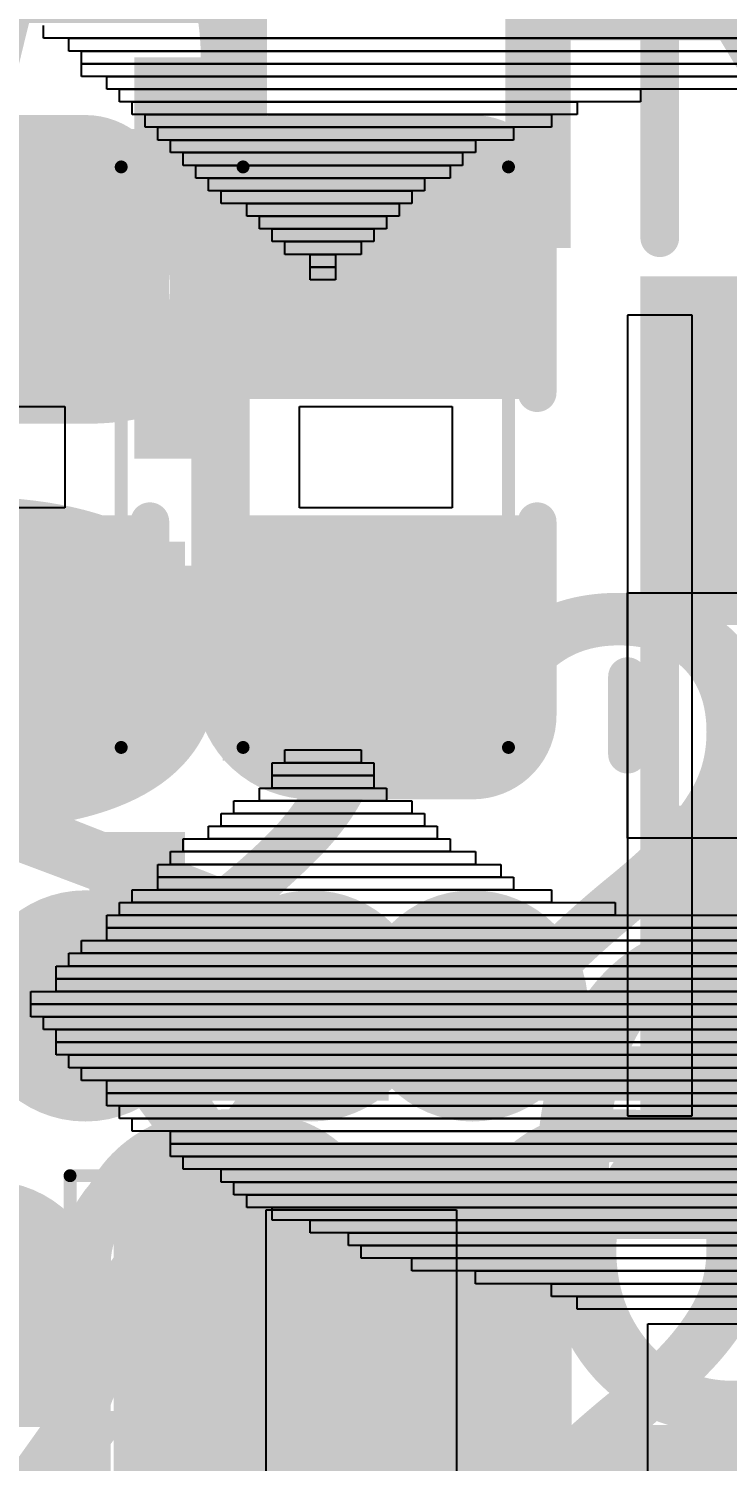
# Model space of a CAD drawing. Header units: inches. Extents: x -2.12 to 4.45, y -3.15 to 1.57.
# Drawn here: x 1.394 to 1.5023, y -1.2962 to -1.0742 of the extents above; entities that cross this region are included whole.
import ezdxf

# ---------------------------------------------------------------- set-up
doc = ezdxf.new("R2010")
doc.units = ezdxf.units.IN
doc.header["$MEASUREMENT"] = 0
for name, color, linetype in [('Bottom', 5, 'Continuous'), ('Bottom Solder', 6, 'Continuous'), ('bPlace', 56, 'Continuous'), ('Measures', 56, 'Continuous'), ('tDocu', 76, 'Continuous'), ('Top', 1, 'Continuous'), ('Top Glue Points', 56, 'Continuous'), ('Top Paste', 8, 'Continuous'), ('Top Solder', 216, 'Continuous'), ('Top Value', 56, 'Continuous'), ('tPlace', 56, 'Continuous'), ('Via Holes', 16, 'Continuous')]:
    doc.layers.add(name, color=color, linetype=linetype)
doc.styles.add('Arial', font='', dxfattribs={"height": 0.2})
doc.styles.add('Courier New', font='', dxfattribs={"height": 0.2})
doc.styles.get('Arial').set_extended_font_data('Arial')
doc.styles.get('Courier New').set_extended_font_data('Courier New')

# ---------------------------------------------------------------- blocks, each defined once
blk = doc.blocks.new('SMD3225_3_2X2_5X0_7_MTC_L_43')
at = {"layer": 'Measures', "style": 'Courier New'}
for s, p in [('Inner Pad Padstyle: RX47Y-4D0T', (-0.666, -0.315)), ('Outer Pad Padstyle: RX47Y59D0T', (-0.659, -0.415)), ('Alternate 1 Padstyle: OX60Y90D30P', (-0.712, -0.515)), ('Alternate 2 Padstyle: OX90Y60D30P', (-0.712, -0.615))]:
    blk.add_text(s, height=0.0775, dxfattribs=at).set_placement(p)
blk = doc.blocks.new('CONN_QTH_030_02_L_D_A_K_FR_S00_72')
at = {"layer": 'Measures', "style": 'Courier New'}
for s, p in [('1st Center Padstyle: RX185Y25D0T', (-0.697, -1.057)), ('2nd Center Padstyle: RX100Y25D0T', (-0.704, -1.132)), ('Keying Padstyle: EX60Y60D40P', (-0.613, -1.207)), ('Alt 1 Padstyle: EX40Y40D40P', (-0.583, -1.282))]:
    blk.add_text(s, height=0.0775, dxfattribs=at).set_placement(p)
blk = doc.blocks.new('IND_VLS3012HBX_3R3M_TDK_L_94')
at = {"layer": 'Top'}
for points in [[(-0.064, -0.06), (-0.064, 0.06), (-0.018, 0.06), (-0.018, -0.06)], [(0.018, -0.06), (0.018, 0.06), (0.064, 0.06), (0.064, -0.06)]]:
    blk.add_hatch(color=1, dxfattribs=at).paths.add_polyline_path(points)
at = {"layer": 'Top Paste'}
for points in [[(-0.064, -0.06), (-0.064, 0.06), (-0.018, 0.06), (-0.018, -0.06)], [(0.018, -0.06), (0.018, 0.06), (0.064, 0.06), (0.064, -0.06)]]:
    blk.add_hatch(color=8, dxfattribs=at).paths.add_polyline_path(points)
at = {"layer": 'Top Solder'}
for points in [[(-0.068, -0.064), (-0.068, 0.064), (-0.014, 0.064), (-0.014, -0.064)], [(0.014, -0.064), (0.014, 0.064), (0.068, 0.064), (0.068, -0.064)]]:
    blk.add_hatch(color=216, dxfattribs=at).paths.add_polyline_path(points)
at = {"layer": 'Measures', "const_width": 0.006}
blk.add_lwpolyline([(0.074, 0.061), (0.124, 0.061)], dxfattribs=at)
at = {"layer": 'Measures', "const_width": 0.003}
blk.add_lwpolyline([(0.0725, 0.061, 1), (0.0755, 0.061, 1)], format="xyb", close=True, dxfattribs=at)
at = {"layer": 'tDocu', "const_width": 0.006}
for points in [[(-0.061, 0.061), (-0.061, -0.061)], [(-0.061, 0.061), (0.061, 0.061)], [(0.061, 0.061), (0.061, -0.061)]]:
    blk.add_lwpolyline(points, dxfattribs=at)
at = {"layer": 'tDocu', "const_width": 0.003}
for points in [[(-0.0625, 0.061, 1), (-0.0595, 0.061, 1)], [(-0.0625, 0.061, 1), (-0.0595, 0.061, 1)], [(0.0595, 0.061, 1), (0.0625, 0.061, 1)], [(0.0595, 0.061, 1), (0.0625, 0.061, 1)]]:
    blk.add_lwpolyline(points, format="xyb", close=True, dxfattribs=at)
at = {"layer": 'Top'}
for p, q in [((-0.062, 0.066), (-0.062, 0.056)), ((0.062, 0.066), (-0.062, 0.066)), ((-0.019, -0.066), (-0.019, 0.066)), ((-0.019, 0.066), (0.019, 0.066)), ((-0.019, -0.066), (-0.019, 0.066)), ((-0.019, 0.066), (0.019, 0.066)), ((0.019, 0.066), (0.019, -0.066)), ((0.019, 0.066), (0.019, -0.066)), ((0.062, 0.056), (0.062, 0.066)), ((-0.062, 0.056), (0.062, 0.056))]:
    blk.add_line(p, q, dxfattribs=at)
at = {"layer": 'tPlace', "const_width": 0.006}
blk.add_lwpolyline([(-0.006, 0.066), (0.006, 0.066)], dxfattribs=at)
at = {"layer": 'tPlace', "const_width": 0.003}
for points in [[(-0.0075, 0.066, 1), (-0.0045, 0.066, 1)], [(0.0045, 0.066, 1), (0.0075, 0.066, 1)]]:
    blk.add_lwpolyline(points, format="xyb", close=True, dxfattribs=at)
blk = doc.blocks.new('C1206_96')
at = {"layer": 'Top'}
for points in [[(-0.08661, 0.03544), (-0.02363, 0.03544), (-0.02363, -0.03544), (-0.08661, -0.03544)], [(0.02363, 0.03544), (0.08661, 0.03544), (0.08661, -0.03544), (0.02363, -0.03544)]]:
    blk.add_hatch(color=1, dxfattribs=at).paths.add_polyline_path(points)
at = {"layer": 'Top Paste'}
for points in [[(-0.08661, 0.03544), (-0.02363, 0.03544), (-0.02363, -0.03544), (-0.08661, -0.03544)], [(0.02363, 0.03544), (0.08661, 0.03544), (0.08661, -0.03544), (0.02363, -0.03544)]]:
    blk.add_hatch(color=8, dxfattribs=at).paths.add_polyline_path(points)
at = {"layer": 'Top Solder'}
for points in [[(-0.09062, 0.03943), (-0.01963, 0.03943), (-0.01963, -0.03943), (-0.09062, -0.03943)], [(0.01963, 0.03943), (0.09062, 0.03943), (0.09062, -0.03943), (0.01963, -0.03943)]]:
    blk.add_hatch(color=216, dxfattribs=at).paths.add_polyline_path(points)
at = {"layer": 'tDocu'}
for p, q in [((-0.067, -0.0335), (-0.067, 0.03343)), ((-0.067, 0.03343), (-0.03747, 0.03343)), ((-0.03747, 0.03343), (-0.03747, -0.0335)), ((0.03747, -0.03343), (0.03747, 0.0335)), ((0.03747, 0.0335), (0.067, 0.0335)), ((0.067, 0.0335), (0.067, -0.03343)), ((-0.03747, -0.0335), (-0.067, -0.0335)), ((0.067, -0.03343), (0.03747, -0.03343))]:
    blk.add_line(p, q, dxfattribs=at)
at = {"layer": 'tDocu', "const_width": 0.004}
for points in [[(0.03799, 0.03098), (-0.03799, 0.03098)], [(0.03799, -0.03098), (-0.03799, -0.03098)]]:
    blk.add_lwpolyline(points, dxfattribs=at)
at = {"layer": 'tDocu', "const_width": 0.002}
for points in [[(-0.03899, 0.03098, 1), (-0.03699, 0.03098, 1)], [(0.03699, 0.03098, 1), (0.03899, 0.03098, 1)], [(-0.03899, -0.03098, 1), (-0.03699, -0.03098, 1)], [(0.03699, -0.03098, 1), (0.03899, -0.03098, 1)]]:
    blk.add_lwpolyline(points, format="xyb", close=True, dxfattribs=at)
at = {"layer": 'Top', "const_width": 0.002}
for points in [[(-0.09736, 0.0387), (-0.09736, -0.0387)], [(0.09736, 0.0387), (-0.09736, 0.0387)], [(0.09736, 0.0387), (0.09736, -0.0387)], [(0.09736, -0.0387), (-0.09736, -0.0387)]]:
    blk.add_lwpolyline(points, dxfattribs=at)
at = {"layer": 'Top', "const_width": 0.001}
for points in [[(-0.09786, 0.0387, 1), (-0.09686, 0.0387, 1)], [(-0.09786, 0.0387, 1), (-0.09686, 0.0387, 1)], [(0.09686, 0.0387, 1), (0.09786, 0.0387, 1)], [(0.09686, 0.0387, 1), (0.09786, 0.0387, 1)], [(-0.09786, -0.0387, 1), (-0.09686, -0.0387, 1)], [(-0.09786, -0.0387, 1), (-0.09686, -0.0387, 1)], [(0.09686, -0.0387, 1), (0.09786, -0.0387, 1)], [(0.09686, -0.0387, 1), (0.09786, -0.0387, 1)]]:
    blk.add_lwpolyline(points, format="xyb", close=True, dxfattribs=at)
at = {"layer": 'Top Glue Points'}
for p, q in [((-0.00787, -0.01575), (-0.00787, 0.01575)), ((-0.00787, 0.01575), (0.00787, 0.01575)), ((0.00787, 0.01575), (0.00787, -0.01575)), ((0.00787, -0.01575), (-0.00787, -0.01575))]:
    blk.add_line(p, q, dxfattribs=at)
at = {"layer": 'tPlace', "const_width": 0.00787}
for points in [[(-0.095, 0.025, -0.414214), (-0.08, 0.04)], [(0.08, 0.04, -0.414214), (0.095, 0.025)], [(-0.08, -0.04, -0.414214), (-0.095, -0.025)], [(0.095, -0.025, -0.414214), (0.08, -0.04)]]:
    blk.add_lwpolyline(points, format="xyb", dxfattribs=at)
for points in [[(-0.025, 0.04), (-0.08, 0.04)], [(0.08, 0.04), (0.025, 0.04)], [(-0.095, 0.025), (-0.095, -0.025)], [(0.095, 0.025), (0.095, -0.025)], [(-0.025, -0.04), (-0.08, -0.04)], [(0.08, -0.04), (0.025, -0.04)]]:
    blk.add_lwpolyline(points, dxfattribs=at)
at = {"layer": 'tPlace', "const_width": 0.00394}
for points in [[(-0.08197, 0.04, 1), (-0.07803, 0.04, 1)], [(-0.08197, 0.04, 1), (-0.07803, 0.04, 1)], [(-0.02697, 0.04, 1), (-0.02303, 0.04, 1)], [(0.02303, 0.04, 1), (0.02697, 0.04, 1)], [(0.07803, 0.04, 1), (0.08197, 0.04, 1)], [(0.07803, 0.04, 1), (0.08197, 0.04, 1)], [(-0.09697, 0.025, 1), (-0.09303, 0.025, 1)], [(-0.09697, 0.025, 1), (-0.09303, 0.025, 1)], [(0.09303, 0.025, 1), (0.09697, 0.025, 1)], [(0.09303, 0.025, 1), (0.09697, 0.025, 1)], [(-0.09697, -0.025, 1), (-0.09303, -0.025, 1)], [(-0.09697, -0.025, 1), (-0.09303, -0.025, 1)], [(0.09303, -0.025, 1), (0.09697, -0.025, 1)], [(0.09303, -0.025, 1), (0.09697, -0.025, 1)], [(-0.08197, -0.04, 1), (-0.07803, -0.04, 1)], [(-0.08197, -0.04, 1), (-0.07803, -0.04, 1)], [(-0.02697, -0.04, 1), (-0.02303, -0.04, 1)], [(0.02303, -0.04, 1), (0.02697, -0.04, 1)], [(0.07803, -0.04, 1), (0.08197, -0.04, 1)], [(0.07803, -0.04, 1), (0.08197, -0.04, 1)]]:
    blk.add_lwpolyline(points, format="xyb", close=True, dxfattribs=at)
blk = doc.blocks.new('C0603_99')
at = {"layer": 'Top'}
for points in [[(-0.043, 0.0197), (-0.013, 0.0197), (-0.013, -0.0197), (-0.043, -0.0197)], [(0.013, 0.0197), (0.043, 0.0197), (0.043, -0.0197), (0.013, -0.0197)]]:
    blk.add_hatch(color=1, dxfattribs=at).paths.add_polyline_path(points)
at = {"layer": 'Top Paste'}
for points in [[(-0.043, 0.0197), (-0.013, 0.0197), (-0.013, -0.0197), (-0.043, -0.0197)], [(0.013, 0.0197), (0.043, 0.0197), (0.043, -0.0197), (0.013, -0.0197)]]:
    blk.add_hatch(color=8, dxfattribs=at).paths.add_polyline_path(points)
at = {"layer": 'Top Solder'}
for points in [[(-0.047, 0.0237), (-0.009, 0.0237), (-0.009, -0.0237), (-0.047, -0.0237)], [(0.009, 0.0237), (0.047, 0.0237), (0.047, -0.0237), (0.009, -0.0237)]]:
    blk.add_hatch(color=216, dxfattribs=at).paths.add_polyline_path(points)
at = {"layer": 'Top', "const_width": 0.002}
for points in [[(-0.04496, -0.02056), (-0.04496, 0.02056)], [(0.04496, 0.02056), (-0.04496, 0.02056)], [(0.04496, -0.02056), (0.04496, 0.02056)], [(0.04496, -0.02056), (-0.04496, -0.02056)]]:
    blk.add_lwpolyline(points, dxfattribs=at)
at = {"layer": 'Top', "const_width": 0.001}
for points in [[(-0.04546, 0.02056, 1), (-0.04446, 0.02056, 1)], [(-0.04546, 0.02056, 1), (-0.04446, 0.02056, 1)], [(0.04446, 0.02056, 1), (0.04546, 0.02056, 1)], [(0.04446, 0.02056, 1), (0.04546, 0.02056, 1)], [(-0.04546, -0.02056, 1), (-0.04446, -0.02056, 1)], [(-0.04546, -0.02056, 1), (-0.04446, -0.02056, 1)], [(0.04446, -0.02056, 1), (0.04546, -0.02056, 1)], [(0.04446, -0.02056, 1), (0.04546, -0.02056, 1)]]:
    blk.add_lwpolyline(points, format="xyb", close=True, dxfattribs=at)
at = {"layer": 'Top Glue Points'}
for p, q in [((-0.00787, -0.01181), (-0.00787, 0.01181)), ((-0.00787, 0.01181), (0.00787, 0.01181)), ((0.00787, 0.01181), (0.00787, -0.01181)), ((0.00787, -0.01181), (-0.00787, -0.01181))]:
    blk.add_line(p, q, dxfattribs=at)
at = {"layer": 'tPlace', "const_width": 0.006}
for points in [[(-0.05, 0.015, -0.414214), (-0.04, 0.025)], [(0.04, 0.025, -0.414214), (0.05, 0.015)], [(0.05, -0.01, -0.414214), (0.035, -0.025)], [(-0.04, -0.025, -0.414214), (-0.05, -0.015)]]:
    blk.add_lwpolyline(points, format="xyb", dxfattribs=at)
for points in [[(-0.01, 0.025), (-0.04, 0.025)], [(0.04, 0.025), (0.01, 0.025)], [(-0.05, -0.015), (-0.05, 0.015)], [(0.05, -0.01), (0.05, 0.015)], [(-0.01, -0.025), (-0.04, -0.025)], [(0.035, -0.025), (0.01, -0.025)]]:
    blk.add_lwpolyline(points, dxfattribs=at)
at = {"layer": 'tPlace', "const_width": 0.003}
for points in [[(-0.0415, 0.025, 1), (-0.0385, 0.025, 1)], [(-0.0415, 0.025, 1), (-0.0385, 0.025, 1)], [(-0.0115, 0.025, 1), (-0.0085, 0.025, 1)], [(0.0085, 0.025, 1), (0.0115, 0.025, 1)], [(0.0385, 0.025, 1), (0.0415, 0.025, 1)], [(0.0385, 0.025, 1), (0.0415, 0.025, 1)], [(-0.0515, 0.015, 1), (-0.0485, 0.015, 1)], [(-0.0515, 0.015, 1), (-0.0485, 0.015, 1)], [(0.0485, 0.015, 1), (0.0515, 0.015, 1)], [(0.0485, 0.015, 1), (0.0515, 0.015, 1)], [(0.0485, -0.01, 1), (0.0515, -0.01, 1)], [(0.0485, -0.01, 1), (0.0515, -0.01, 1)], [(-0.0515, -0.015, 1), (-0.0485, -0.015, 1)], [(-0.0515, -0.015, 1), (-0.0485, -0.015, 1)], [(-0.0415, -0.025, 1), (-0.0385, -0.025, 1)], [(-0.0415, -0.025, 1), (-0.0385, -0.025, 1)], [(-0.0115, -0.025, 1), (-0.0085, -0.025, 1)], [(0.0085, -0.025, 1), (0.0115, -0.025, 1)], [(0.0335, -0.025, 1), (0.0365, -0.025, 1)], [(0.0335, -0.025, 1), (0.0365, -0.025, 1)]]:
    blk.add_lwpolyline(points, format="xyb", close=True, dxfattribs=at)
blk = doc.blocks.new('C0603_100')
at = {"layer": 'Top'}
for points in [[(-0.043, 0.0197), (-0.013, 0.0197), (-0.013, -0.0197), (-0.043, -0.0197)], [(0.013, 0.0197), (0.043, 0.0197), (0.043, -0.0197), (0.013, -0.0197)]]:
    blk.add_hatch(color=1, dxfattribs=at).paths.add_polyline_path(points)
at = {"layer": 'Top Paste'}
for points in [[(-0.043, 0.0197), (-0.013, 0.0197), (-0.013, -0.0197), (-0.043, -0.0197)], [(0.013, 0.0197), (0.043, 0.0197), (0.043, -0.0197), (0.013, -0.0197)]]:
    blk.add_hatch(color=8, dxfattribs=at).paths.add_polyline_path(points)
at = {"layer": 'Top Solder'}
for points in [[(-0.047, 0.0237), (-0.009, 0.0237), (-0.009, -0.0237), (-0.047, -0.0237)], [(0.009, 0.0237), (0.047, 0.0237), (0.047, -0.0237), (0.009, -0.0237)]]:
    blk.add_hatch(color=216, dxfattribs=at).paths.add_polyline_path(points)
at = {"layer": 'Top', "const_width": 0.002}
for points in [[(-0.04496, -0.02056), (-0.04496, 0.02056)], [(0.04496, 0.02056), (-0.04496, 0.02056)], [(0.04496, -0.02056), (0.04496, 0.02056)], [(0.04496, -0.02056), (-0.04496, -0.02056)]]:
    blk.add_lwpolyline(points, dxfattribs=at)
at = {"layer": 'Top', "const_width": 0.001}
for points in [[(-0.04546, 0.02056, 1), (-0.04446, 0.02056, 1)], [(-0.04546, 0.02056, 1), (-0.04446, 0.02056, 1)], [(0.04446, 0.02056, 1), (0.04546, 0.02056, 1)], [(0.04446, 0.02056, 1), (0.04546, 0.02056, 1)], [(-0.04546, -0.02056, 1), (-0.04446, -0.02056, 1)], [(-0.04546, -0.02056, 1), (-0.04446, -0.02056, 1)], [(0.04446, -0.02056, 1), (0.04546, -0.02056, 1)], [(0.04446, -0.02056, 1), (0.04546, -0.02056, 1)]]:
    blk.add_lwpolyline(points, format="xyb", close=True, dxfattribs=at)
at = {"layer": 'Top Glue Points'}
for p, q in [((-0.00787, -0.01181), (-0.00787, 0.01181)), ((-0.00787, 0.01181), (0.00787, 0.01181)), ((0.00787, 0.01181), (0.00787, -0.01181)), ((0.00787, -0.01181), (-0.00787, -0.01181))]:
    blk.add_line(p, q, dxfattribs=at)
at = {"layer": 'tPlace', "const_width": 0.006}
for points in [[(-0.05, 0.015, -0.414214), (-0.04, 0.025)], [(0.04, 0.025, -0.414214), (0.05, 0.015)], [(0.05, -0.01, -0.414214), (0.035, -0.025)], [(-0.04, -0.025, -0.414214), (-0.05, -0.015)]]:
    blk.add_lwpolyline(points, format="xyb", dxfattribs=at)
for points in [[(-0.01, 0.025), (-0.04, 0.025)], [(0.04, 0.025), (0.01, 0.025)], [(-0.05, -0.015), (-0.05, 0.015)], [(0.05, -0.01), (0.05, 0.015)], [(-0.01, -0.025), (-0.04, -0.025)], [(0.035, -0.025), (0.01, -0.025)]]:
    blk.add_lwpolyline(points, dxfattribs=at)
at = {"layer": 'tPlace', "const_width": 0.003}
for points in [[(-0.0415, 0.025, 1), (-0.0385, 0.025, 1)], [(-0.0415, 0.025, 1), (-0.0385, 0.025, 1)], [(-0.0115, 0.025, 1), (-0.0085, 0.025, 1)], [(0.0085, 0.025, 1), (0.0115, 0.025, 1)], [(0.0385, 0.025, 1), (0.0415, 0.025, 1)], [(0.0385, 0.025, 1), (0.0415, 0.025, 1)], [(-0.0515, 0.015, 1), (-0.0485, 0.015, 1)], [(-0.0515, 0.015, 1), (-0.0485, 0.015, 1)], [(0.0485, 0.015, 1), (0.0515, 0.015, 1)], [(0.0485, 0.015, 1), (0.0515, 0.015, 1)], [(0.0485, -0.01, 1), (0.0515, -0.01, 1)], [(0.0485, -0.01, 1), (0.0515, -0.01, 1)], [(-0.0515, -0.015, 1), (-0.0485, -0.015, 1)], [(-0.0515, -0.015, 1), (-0.0485, -0.015, 1)], [(-0.0415, -0.025, 1), (-0.0385, -0.025, 1)], [(-0.0415, -0.025, 1), (-0.0385, -0.025, 1)], [(-0.0115, -0.025, 1), (-0.0085, -0.025, 1)], [(0.0085, -0.025, 1), (0.0115, -0.025, 1)], [(0.0335, -0.025, 1), (0.0365, -0.025, 1)], [(0.0335, -0.025, 1), (0.0365, -0.025, 1)]]:
    blk.add_lwpolyline(points, format="xyb", close=True, dxfattribs=at)

msp = doc.modelspace()

# ---------------------------------------------------------------- hatches: boundary and pattern name
at = {"layer": 'Bottom'}
h = msp.add_hatch(color=5, dxfattribs=at)
edge = h.paths.add_edge_path()
edge.add_arc((1.4028, -1.22561), 0.013905, 0, 360)
h = msp.add_hatch(color=5, dxfattribs=at)
edge = h.paths.add_edge_path()
edge.add_arc((1.4378, -1.22561), 0.013905, 0, 360)
h = msp.add_hatch(color=5, dxfattribs=at)
edge = h.paths.add_edge_path()
edge.add_arc((1.4628, -1.22561), 0.013905, 0, 360)
h = msp.add_hatch(color=5, dxfattribs=at)
edge = h.paths.add_edge_path()
edge.add_arc((1.3878, -1.27061), 0.013905, 0, 360)
at = {"layer": 'Bottom Solder'}
h = msp.add_hatch(color=6, dxfattribs=at)
edge = h.paths.add_edge_path()
edge.add_arc((1.3778, -1.22561), 0.017905, 0, 360)
h = msp.add_hatch(color=6, dxfattribs=at)
edge = h.paths.add_edge_path()
edge.add_arc((1.4028, -1.22561), 0.017905, 0, 360)
h = msp.add_hatch(color=6, dxfattribs=at)
edge = h.paths.add_edge_path()
edge.add_arc((1.4378, -1.22561), 0.017905, 0, 360)
h = msp.add_hatch(color=6, dxfattribs=at)
edge = h.paths.add_edge_path()
edge.add_arc((1.4628, -1.22561), 0.017905, 0, 360)
h = msp.add_hatch(color=6, dxfattribs=at)
edge = h.paths.add_edge_path()
edge.add_arc((1.3878, -1.27061), 0.017905, 0, 360)
at = {"layer": 'Top'}
h = msp.add_hatch(color=1, dxfattribs=at)
edge = h.paths.add_edge_path()
edge.add_arc((1.4028, -1.22561), 0.013905, 0, 360)
h = msp.add_hatch(color=1, dxfattribs=at)
edge = h.paths.add_edge_path()
edge.add_arc((1.4378, -1.22561), 0.013905, 0, 360)
h = msp.add_hatch(color=1, dxfattribs=at)
edge = h.paths.add_edge_path()
edge.add_arc((1.4628, -1.22561), 0.013905, 0, 360)
h = msp.add_hatch(color=1, dxfattribs=at)
edge = h.paths.add_edge_path()
edge.add_arc((1.3878, -1.27061), 0.013905, 0, 360)
at = {"layer": 'Top Solder'}
h = msp.add_hatch(color=216, dxfattribs=at)
edge = h.paths.add_edge_path()
edge.add_arc((1.3778, -1.22561), 0.017905, 0, 360)
h = msp.add_hatch(color=216, dxfattribs=at)
edge = h.paths.add_edge_path()
edge.add_arc((1.4028, -1.22561), 0.017905, 0, 360)
h = msp.add_hatch(color=216, dxfattribs=at)
edge = h.paths.add_edge_path()
edge.add_arc((1.4378, -1.22561), 0.017905, 0, 360)
h = msp.add_hatch(color=216, dxfattribs=at)
edge = h.paths.add_edge_path()
edge.add_arc((1.4628, -1.22561), 0.017905, 0, 360)
h = msp.add_hatch(color=216, dxfattribs=at)
edge = h.paths.add_edge_path()
edge.add_arc((1.3878, -1.27061), 0.017905, 0, 360)
at = {"layer": 'Via Holes'}
h = msp.add_hatch(color=7, dxfattribs=at)
edge = h.paths.add_edge_path()
edge.add_arc((1.4028, -1.22561), 0.005905, 0, 360)
h = msp.add_hatch(color=7, dxfattribs=at)
edge = h.paths.add_edge_path()
edge.add_arc((1.4378, -1.22561), 0.005905, 0, 360)
h = msp.add_hatch(color=7, dxfattribs=at)
edge = h.paths.add_edge_path()
edge.add_arc((1.4628, -1.22561), 0.005905, 0, 360)

# ---------------------------------------------------------------- linework, layer by layer
at = {"layer": 'bPlace'}
for p, q in [((1.3963, -1.07573), (1.3963, -1.07376)), ((1.60693, -1.07573), (1.3963, -1.07573)), ((1.40024, -1.0777), (1.40024, -1.07573)), ((1.40024, -1.07573), (1.60693, -1.07573)), ((1.60693, -1.0777), (1.40024, -1.0777)), ((1.40221, -1.07967), (1.40221, -1.0777)), ((1.40221, -1.0777), (1.6089, -1.0777)), ((1.6089, -1.07967), (1.40221, -1.07967)), ((1.40221, -1.08163), (1.40221, -1.07967)), ((1.40221, -1.07967), (1.61087, -1.07967)), ((1.61087, -1.08163), (1.40221, -1.08163)), ((1.40615, -1.0836), (1.40615, -1.08163)), ((1.40615, -1.08163), (1.61284, -1.08163)), ((1.61284, -1.0836), (1.40615, -1.0836)), ((1.40812, -1.08557), (1.40812, -1.0836)), ((1.40812, -1.0836), (1.48882, -1.0836)), ((1.48882, -1.0836), (1.48882, -1.08557)), ((1.48882, -1.08557), (1.40812, -1.08557)), ((1.41008, -1.08754), (1.41008, -1.08557)), ((1.41008, -1.08557), (1.47898, -1.08557)), ((1.47898, -1.08557), (1.47898, -1.08754)), ((1.47898, -1.08754), (1.41008, -1.08754)), ((1.41205, -1.08951), (1.41205, -1.08754)), ((1.41205, -1.08754), (1.47504, -1.08754)), ((1.47504, -1.08951), (1.41205, -1.08951)), ((1.41402, -1.09148), (1.41402, -1.08951)), ((1.41402, -1.08951), (1.46914, -1.08951)), ((1.46914, -1.08951), (1.46914, -1.09148)), ((1.47504, -1.08754), (1.47504, -1.08951)), ((1.46914, -1.09148), (1.41402, -1.09148)), ((1.41599, -1.09344), (1.41599, -1.09148)), ((1.41599, -1.09148), (1.46323, -1.09148)), ((1.46323, -1.09148), (1.46323, -1.09344)), ((1.46323, -1.09344), (1.41599, -1.09344)), ((1.41796, -1.09541), (1.41796, -1.09344)), ((1.41796, -1.09344), (1.46126, -1.09344)), ((1.46126, -1.09344), (1.46126, -1.09541)), ((1.46126, -1.09541), (1.41796, -1.09541)), ((1.41993, -1.09738), (1.41993, -1.09541)), ((1.41993, -1.09541), (1.4593, -1.09541)), ((1.4593, -1.09541), (1.4593, -1.09738)), ((1.4593, -1.09738), (1.41993, -1.09738)), ((1.42189, -1.09935), (1.42189, -1.09738)), ((1.42189, -1.09738), (1.45536, -1.09738)), ((1.45536, -1.09738), (1.45536, -1.09935)), ((1.45536, -1.09935), (1.42189, -1.09935)), ((1.42386, -1.10132), (1.42386, -1.09935)), ((1.42386, -1.09935), (1.45339, -1.09935)), ((1.45339, -1.09935), (1.45339, -1.10132)), ((1.45339, -1.10132), (1.42386, -1.10132)), ((1.4278, -1.10329), (1.4278, -1.10132)), ((1.4278, -1.10132), (1.45142, -1.10132)), ((1.45142, -1.10132), (1.45142, -1.10329)), ((1.45142, -1.10329), (1.4278, -1.10329)), ((1.42977, -1.10526), (1.42977, -1.10329)), ((1.42977, -1.10329), (1.44945, -1.10329)), ((1.44945, -1.10329), (1.44945, -1.10526)), ((1.44945, -1.10526), (1.42977, -1.10526)), ((1.43174, -1.10722), (1.43174, -1.10526)), ((1.43174, -1.10526), (1.44749, -1.10526)), ((1.44749, -1.10722), (1.43174, -1.10722)), ((1.43371, -1.10919), (1.43371, -1.10722)), ((1.43371, -1.10722), (1.44552, -1.10722)), ((1.44552, -1.10722), (1.44552, -1.10919)), ((1.44749, -1.10526), (1.44749, -1.10722)), ((1.44552, -1.10919), (1.43371, -1.10919)), ((1.43764, -1.11116), (1.43764, -1.10919)), ((1.43764, -1.10919), (1.44158, -1.10919)), ((1.44158, -1.10919), (1.44158, -1.11116)), ((1.44158, -1.11116), (1.43764, -1.11116)), ((1.43764, -1.11313), (1.43764, -1.11116)), ((1.43764, -1.11116), (1.44158, -1.11116)), ((1.44158, -1.11116), (1.44158, -1.11313)), ((1.44158, -1.11313), (1.43764, -1.11313)), ((1.43371, -1.18793), (1.43371, -1.18596)), ((1.43371, -1.18596), (1.44552, -1.18596)), ((1.44552, -1.18596), (1.44552, -1.18793)), ((1.43174, -1.1899), (1.43174, -1.18793)), ((1.43174, -1.18793), (1.44749, -1.18793)), ((1.44552, -1.18793), (1.43371, -1.18793)), ((1.44749, -1.18793), (1.44749, -1.1899)), ((1.44749, -1.1899), (1.43174, -1.1899)), ((1.43174, -1.19187), (1.43174, -1.1899)), ((1.43174, -1.1899), (1.44749, -1.1899)), ((1.44749, -1.1899), (1.44749, -1.19187)), ((1.42583, -1.19581), (1.42583, -1.19384)), ((1.42583, -1.19384), (1.45339, -1.19384)), ((1.42977, -1.19384), (1.42977, -1.19187)), ((1.42977, -1.19187), (1.44945, -1.19187)), ((1.44945, -1.19384), (1.42977, -1.19384)), ((1.44749, -1.19187), (1.43174, -1.19187)), ((1.44945, -1.19187), (1.44945, -1.19384)), ((1.45339, -1.19384), (1.45339, -1.19581)), ((1.42386, -1.19778), (1.42386, -1.19581)), ((1.42386, -1.19581), (1.45536, -1.19581)), ((1.45339, -1.19581), (1.42583, -1.19581)), ((1.45536, -1.19581), (1.45536, -1.19778)), ((1.42189, -1.19974), (1.42189, -1.19778)), ((1.42189, -1.19778), (1.45733, -1.19778)), ((1.45536, -1.19778), (1.42386, -1.19778)), ((1.45733, -1.19778), (1.45733, -1.19974)), ((1.41796, -1.20171), (1.41796, -1.19974)), ((1.41796, -1.19974), (1.4593, -1.19974)), ((1.45733, -1.19974), (1.42189, -1.19974)), ((1.4593, -1.19974), (1.4593, -1.20171)), ((1.41599, -1.20368), (1.41599, -1.20171)), ((1.41599, -1.20171), (1.46323, -1.20171)), ((1.4593, -1.20171), (1.41796, -1.20171)), ((1.46323, -1.20171), (1.46323, -1.20368)), ((1.41402, -1.20565), (1.41402, -1.20368)), ((1.41402, -1.20368), (1.46717, -1.20368)), ((1.46323, -1.20368), (1.41599, -1.20368)), ((1.46717, -1.20368), (1.46717, -1.20565)), ((1.46717, -1.20565), (1.41402, -1.20565)), ((1.41402, -1.20762), (1.41402, -1.20565)), ((1.41402, -1.20565), (1.46914, -1.20565)), ((1.46914, -1.20565), (1.46914, -1.20762)), ((1.41008, -1.20959), (1.41008, -1.20762)), ((1.41008, -1.20762), (1.47504, -1.20762)), ((1.46914, -1.20762), (1.41402, -1.20762)), ((1.47504, -1.20762), (1.47504, -1.20959)), ((1.40615, -1.21352), (1.40615, -1.21155)), ((1.40615, -1.21155), (1.61284, -1.21155)), ((1.40812, -1.21155), (1.40812, -1.20959)), ((1.40812, -1.20959), (1.48489, -1.20959)), ((1.48489, -1.21155), (1.40812, -1.21155)), ((1.47504, -1.20959), (1.41008, -1.20959)), ((1.48489, -1.20959), (1.48489, -1.21155)), ((1.61284, -1.21352), (1.40615, -1.21352)), ((1.40615, -1.21549), (1.40615, -1.21352)), ((1.40615, -1.21352), (1.61087, -1.21352)), ((1.40221, -1.21746), (1.40221, -1.21549)), ((1.40221, -1.21549), (1.61087, -1.21549)), ((1.61087, -1.21549), (1.40615, -1.21549)), ((1.40024, -1.21943), (1.40024, -1.21746)), ((1.40024, -1.21746), (1.60693, -1.21746)), ((1.61087, -1.21746), (1.40221, -1.21746)), ((1.39827, -1.2214), (1.39827, -1.21943)), ((1.39827, -1.21943), (1.60693, -1.21943)), ((1.60693, -1.21943), (1.40024, -1.21943)), ((1.60693, -1.2214), (1.39827, -1.2214)), ((1.39827, -1.22337), (1.39827, -1.2214)), ((1.39827, -1.2214), (1.60497, -1.2214)), ((1.39434, -1.22533), (1.39434, -1.22337)), ((1.39434, -1.22337), (1.60497, -1.22337)), ((1.60497, -1.22337), (1.39827, -1.22337)), ((1.60497, -1.22533), (1.39434, -1.22533)), ((1.39434, -1.2273), (1.39434, -1.22533)), ((1.39434, -1.22533), (1.603, -1.22533)), ((1.603, -1.2273), (1.39434, -1.2273)), ((1.3963, -1.22927), (1.3963, -1.2273)), ((1.3963, -1.2273), (1.59906, -1.2273)), ((1.59906, -1.22927), (1.3963, -1.22927)), ((1.39827, -1.23124), (1.39827, -1.22927)), ((1.39827, -1.22927), (1.59906, -1.22927)), ((1.59906, -1.23124), (1.39827, -1.23124)), ((1.39827, -1.23321), (1.39827, -1.23124)), ((1.39827, -1.23124), (1.59906, -1.23124)), ((1.59906, -1.23321), (1.39827, -1.23321)), ((1.40024, -1.23518), (1.40024, -1.23321)), ((1.40024, -1.23321), (1.59709, -1.23321)), ((1.59709, -1.23518), (1.40024, -1.23518)), ((1.40221, -1.23715), (1.40221, -1.23518)), ((1.40221, -1.23518), (1.59315, -1.23518)), ((1.59315, -1.23715), (1.40221, -1.23715)), ((1.40615, -1.23911), (1.40615, -1.23715)), ((1.40615, -1.23715), (1.58922, -1.23715)), ((1.58922, -1.23911), (1.40615, -1.23911)), ((1.40615, -1.24108), (1.40615, -1.23911)), ((1.40615, -1.23911), (1.58922, -1.23911)), ((1.58922, -1.24108), (1.40615, -1.24108)), ((1.40812, -1.24305), (1.40812, -1.24108)), ((1.40812, -1.24108), (1.58725, -1.24108)), ((1.58725, -1.24305), (1.40812, -1.24305)), ((1.41008, -1.24502), (1.41008, -1.24305)), ((1.41008, -1.24305), (1.58331, -1.24305)), ((1.58331, -1.24502), (1.41008, -1.24502)), ((1.41599, -1.24699), (1.41599, -1.24502)), ((1.41599, -1.24502), (1.58134, -1.24502)), ((1.58134, -1.24699), (1.41599, -1.24699)), ((1.41599, -1.24896), (1.41599, -1.24699)), ((1.41599, -1.24699), (1.58134, -1.24699)), ((1.58134, -1.24896), (1.41599, -1.24896)), ((1.41796, -1.25092), (1.41796, -1.24896)), ((1.41796, -1.24896), (1.57544, -1.24896)), ((1.57544, -1.25092), (1.41796, -1.25092)), ((1.42386, -1.25289), (1.42386, -1.25092)), ((1.42386, -1.25092), (1.57347, -1.25092)), ((1.57347, -1.25289), (1.42386, -1.25289)), ((1.42583, -1.25486), (1.42583, -1.25289)), ((1.42583, -1.25289), (1.56953, -1.25289)), ((1.56953, -1.25486), (1.42583, -1.25486)), ((1.4278, -1.25683), (1.4278, -1.25486)), ((1.4278, -1.25486), (1.56756, -1.25486)), ((1.56756, -1.25683), (1.4278, -1.25683)), ((1.43174, -1.2588), (1.43174, -1.25683)), ((1.43174, -1.25683), (1.56363, -1.25683)), ((1.56363, -1.2588), (1.43174, -1.2588)), ((1.43764, -1.26077), (1.43764, -1.2588)), ((1.43764, -1.2588), (1.55772, -1.2588)), ((1.55772, -1.26077), (1.43764, -1.26077)), ((1.44355, -1.26274), (1.44355, -1.26077)), ((1.44355, -1.26077), (1.55378, -1.26077)), ((1.55378, -1.26274), (1.44355, -1.26274)), ((1.44552, -1.2647), (1.44552, -1.26274)), ((1.44552, -1.26274), (1.54985, -1.26274)), ((1.54985, -1.2647), (1.44552, -1.2647)), ((1.45339, -1.26667), (1.45339, -1.2647)), ((1.45339, -1.2647), (1.54394, -1.2647)), ((1.54394, -1.26667), (1.45339, -1.26667)), ((1.46323, -1.26864), (1.46323, -1.26667)), ((1.46323, -1.26667), (1.5341, -1.26667)), ((1.5341, -1.26864), (1.46323, -1.26864)), ((1.47504, -1.27061), (1.47504, -1.26864)), ((1.47504, -1.26864), (1.52229, -1.26864)), ((1.52229, -1.27061), (1.47504, -1.27061)), ((1.47898, -1.27258), (1.47898, -1.27061)), ((1.47898, -1.27061), (1.51638, -1.27061)), ((1.51638, -1.27258), (1.47898, -1.27258))]:
    msp.add_line(p, q, dxfattribs=at)

# ---------------------------------------------------------------- block references
for name, p, rotation in [('SMD3225_3_2X2_5X0_7_MTC_L_43', (1.3918, -0.48961), 225), ('IND_VLS3012HBX_3R3M_TDK_L_94', (1.5528, -1.18061), 90), ('C0603_100', (1.3878, -1.14061), 270), ('C0603_99', (1.4478, -1.14061), 270), ('C1206_96', (1.4978, -1.29061), 180)]:
    msp.add_blockref(name, p, dxfattribs=dict(rotation=rotation))
msp.add_blockref('CONN_QTH_030_02_L_D_A_K_FR_S00_72', (0.6004, -0.08386))

# ---------------------------------------------------------------- texts
at = {"layer": 'Top Value', "style": 'Arial'}
for s, p in [('VLS3012HBX-3R3MIND_VLS3012HBX-3R3M_TDK-L', (1.4278, -1.24861)), ('10uF', (1.422469, -1.262879))]:
    msp.add_text(s, height=0.0775, rotation=90, dxfattribs=at).set_placement(p)
for s, p in [('ADM6-30-01.5-L-4-2-A-TR', (0.25583, -1.108198)), ('22uF', (1.395012, -1.240279)), ('22uF', (1.395012, -1.320279)), ('100nF', (1.2078, -1.33061))]:
    msp.add_text(s, height=0.0775, dxfattribs=at).set_placement(p)

doc.saveas('drawing.dxf')
